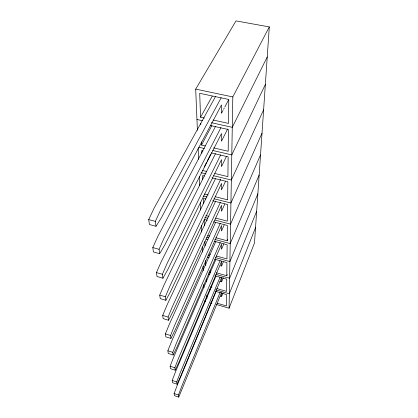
<?xml version="1.0" encoding="UTF-8"?>
<svg xmlns="http://www.w3.org/2000/svg" width="418" height="418" viewBox="0 0 418 418"><rect width="100%" height="100%" fill="white"/><g stroke="black" fill="none" stroke-linecap="round" stroke-linejoin="round"><path stroke-width="0.63" d="M216.362 272.808L226.791 275.739L226.943 262.598L214.669 259.217M215.939 237.774L227.188 240.778L227.355 225.454L213.561 221.853M216.153 304.419L229.074 308.207L232.81 96.929L269.296 26.909L236.003 20.9L195.692 89.118L197.4 130.385M269.296 26.909L254.489 242.989L229.074 308.207M216.163 291.294L177.436 384.774L174.118 393.547L174.421 395.647L178.763 397.1L178.486 395.005L181.783 386.211L220.114 292.412M215.991 276L175.67 371.414L172.2 380.432L172.529 382.705L177.044 384.194L176.741 381.927L180.184 372.882L220.077 277.155M215.808 259.588L173.752 356.941L170.126 366.22L170.481 368.686L175.179 370.207L174.855 367.746L178.449 358.445L220.04 260.754M215.871 241.332L171.673 341.219L167.864 350.765L168.261 353.45L173.156 355.007L172.796 352.332L176.568 342.75L220.265 242.513M255.539 227.638L229.33 293.755L215.662 289.826M215.662 222.282L169.405 324.07L165.403 333.898L165.831 336.835L170.946 338.428L170.554 335.502L174.515 325.638L220.229 223.473M221.838 295.991L223.055 292.976M256.662 211.268L229.607 278.252L215.782 274.36M226.791 275.739L227.282 274.532M215.709 201.074L166.918 305.292L162.701 315.418L163.172 318.636L168.522 320.272L168.093 317.058L172.268 306.896L220.458 202.275M257.859 193.774L229.9 261.574L215.589 257.64M221.833 281.293L223.311 277.704M215.463 178.685L164.185 284.648L159.728 295.077L160.251 298.63L165.862 300.296L165.387 296.754L169.797 286.283L220.694 179.306M259.144 175.027L230.219 243.589L214.758 239.446M221.827 265.524L223.343 261.934M227.188 240.778L227.695 239.582M221.827 248.585L223.891 243.793M215.484 153.709L161.165 261.835L156.442 272.583L157.022 276.517L162.921 278.226L162.393 274.292L167.069 263.507L220.657 154.921M260.524 154.9L230.564 224.137L214.815 220.04M221.822 230.339L224.173 225.004M262.008 133.227L230.935 203.028L213.938 198.743M178.763 397.1L221.592 292.537L221.592 296.592L220.49 296.273M215.5 126.445L157.811 236.504L152.789 247.571L153.432 251.96L159.65 253.7L159.065 249.316L164.034 238.203L220.913 127.652M221.817 210.609L224.769 204.104M177.044 384.194L180.602 376.388L221.582 277.542L221.587 281.889L219.873 281.403M263.612 109.829L231.342 180.043L213.655 175.743M215.51 96.563L154.07 208.206L148.703 219.602L149.425 224.523L155.998 226.29L155.339 221.373L160.643 209.93L221.185 97.765M221.817 189.229L225.401 181.558M175.179 370.207L178.909 362.244L221.577 261.459L221.577 266.125L220.396 265.796M265.352 84.483L231.786 154.916L212.715 150.47M173.156 355.007L177.065 346.888L221.566 244.159L221.571 249.185M221.812 165.967L226.352 156.578M267.238 56.942L232.272 127.338L211.456 122.709M170.946 338.428L175.058 330.157L221.556 225.506L221.561 230.929M221.812 140.573L227.664 128.937M204.193 167.001L206.549 162.377M207.14 161.217L210.672 154.279M168.522 320.272L172.864 311.849L221.55 205.332L221.55 211.205M221.806 112.74L223.013 110.441M223.62 109.291L224.226 108.142M224.827 106.987L228.458 100.085M205.342 145.96L201.533 145.077L211.889 125.552M165.862 300.296L170.455 291.743L221.54 183.439L221.54 189.819M204.36 118.064L200.551 117.223L212.239 96.203M162.921 278.226L167.79 269.547L221.524 159.603L221.53 166.557M159.65 253.7L164.838 244.927L221.514 133.546L221.519 141.159M155.998 226.29L161.547 217.464L221.498 104.949L221.503 113.315M195.692 89.118L232.81 96.929M213.258 120.029L228.505 123.399L228.777 99.463L199.705 93.313L200.551 117.223M196.951 119.485L202.625 120.745M210.197 125.473L228.437 129.549L228.191 151.264L213.593 147.873M198.728 147.209L204.449 148.542M202.986 150.966L201.727 150.668L201.821 153.223M211.158 152.878L228.129 156.854L227.909 176.636L214.857 173.48M202.427 170.471L206.779 171.521M201.027 172.676L206.079 173.904M204.501 176.046L202.605 175.581L202.746 179.468M212.072 177.89L227.852 181.741L227.648 199.841L215.134 196.7M204.496 194.03L208.253 194.971M203.232 196.047L207.009 196.998M205.891 199.036L203.414 198.409L203.592 203.535M212.715 200.76L227.596 204.522L227.408 221.148L215.704 218.112M205.849 215.552L208.927 216.352M204.742 217.417L207.887 218.238M204.151 219.393L207.286 220.213M148.703 219.602L155.339 221.373M207.819 235.6L209.69 236.102M206.717 237.293L208.572 237.79M206.074 239.091L207.934 239.592M214.131 241.254L227.141 244.749L226.979 258.92L216.467 256.035M209.047 253.998L210.285 254.337M208.117 255.586L209.366 255.926M207.307 257.185L209.146 257.692M152.789 247.571L159.065 249.316M209.611 270.911L210.839 271.256M208.869 272.411L210.756 272.944M208.561 274.02L209.815 274.375M214.836 275.791L226.755 279.156L226.619 291.372L216.858 288.572M210.756 286.821L211.978 287.171M156.442 272.583L162.393 274.292M209.094 289.512L210.343 289.873M215.343 291.315L226.582 294.554L226.451 305.945L217.334 303.275M204.459 300.986L205.693 301.347M210.615 302.794L211.848 303.154M159.728 295.077L165.387 296.754M162.701 315.418L168.093 317.058M165.403 333.898L170.554 335.502M167.864 350.765L172.796 352.332M170.126 366.22L174.855 367.746M172.2 380.432L176.741 381.927M174.118 393.547L178.486 395.005M198.142 148.353L198.597 159.315M199.318 176.694L199.689 185.655M200.379 202.312L200.697 210.014M201.34 225.548L201.607 232.063M202.223 246.944L202.437 252.106M203.028 266.303L203.211 270.817M203.78 284.475L203.911 287.694M200.765 123.367L200.812 124.642M201.419 141.885L201.533 145.077M204.172 220.035L204.376 225.798M204.924 241.343L205.086 245.868M205.599 260.451L205.776 265.477M206.257 279.13L206.351 281.716M206.821 295.16L206.936 298.342"/></g></svg>
